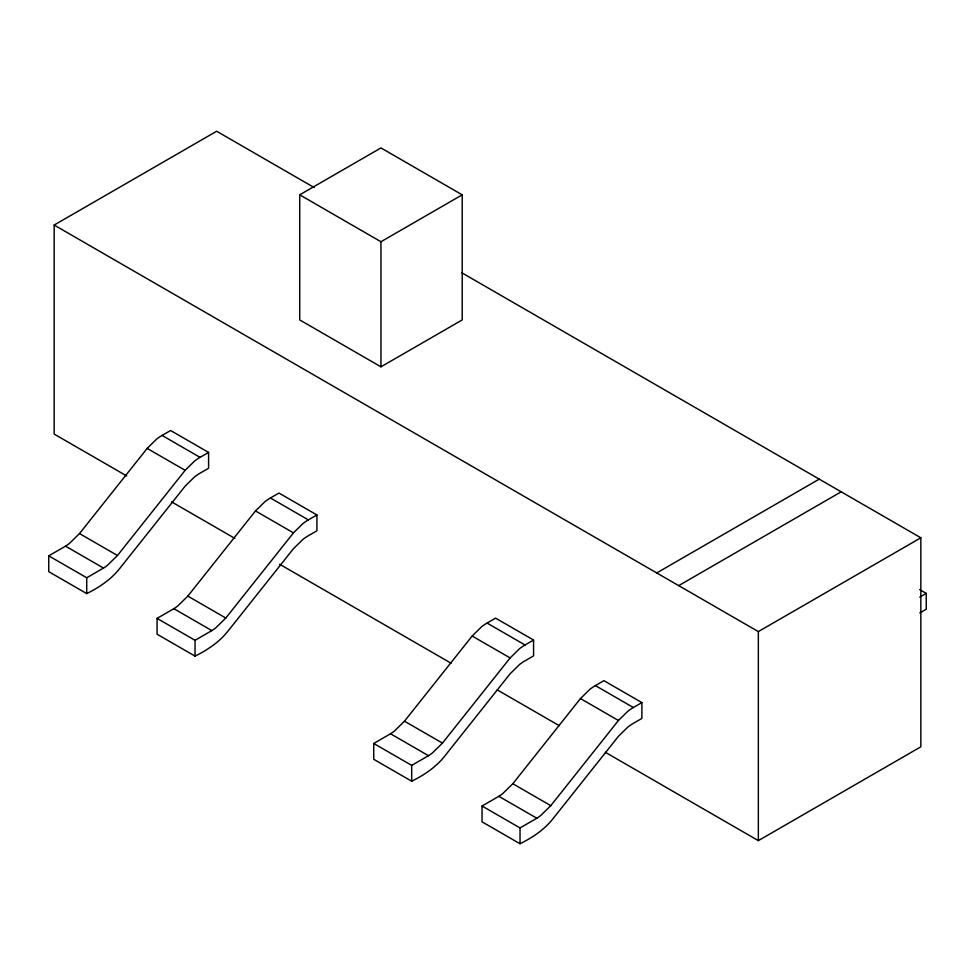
<?xml version="1.0" encoding="UTF-8"?>
<svg xmlns="http://www.w3.org/2000/svg" width="975" height="975" viewBox="0 0 975 975"><rect width="100%" height="100%" fill="white"/><g stroke="black" fill="none" stroke-linecap="round" stroke-linejoin="round"><path stroke-width="1.46" d="M79.511 533.569L147.164 448.403L156.707 439.043A47.056 27.166 -60 0 1 162.082 435.435L170.613 430.511L208.589 452.424L208.589 468.256L200.058 473.18A47.056 27.166 -60 0 0 194.671 476.787L185.14 486.147L120.059 568.059C111.369 579.284 99.34 587.352 86.714 593.592L48.75 571.667L48.75 555.847L65.544 546.146A49.043 28.312 -60 0 0 69.347 543.502L79.511 533.569L117.475 555.494L185.14 470.316L194.671 460.968A47.056 27.166 -60 0 1 200.058 457.36L208.589 452.424M187.834 596.115L255.499 510.937L265.029 501.589A47.056 27.166 -60 0 1 270.416 497.981L278.947 493.045L316.912 514.971L316.912 530.79L308.38 535.726A47.056 27.166 -60 0 0 302.993 539.333L293.463 548.681L228.394 630.593C219.692 641.83 207.675 649.898 195.049 656.126L157.072 634.213L157.072 618.382L173.867 608.692A49.043 28.312 -60 0 0 177.682 606.036L187.834 596.115L225.81 618.028L293.463 532.862L302.993 523.514A47.056 27.166 -60 0 1 308.38 519.894L316.912 514.971M404.491 721.195L472.144 636.029L481.687 626.669A47.056 27.166 -60 0 1 487.061 623.062L495.592 618.138L533.569 640.051L533.569 655.882L525.038 660.806A47.056 27.166 -60 0 0 519.651 664.414L510.12 673.774L445.051 755.686C436.349 766.911 424.32 774.979 411.694 781.219L373.73 759.293L373.73 743.474L390.524 733.773A49.043 28.312 -60 0 0 394.327 731.128L404.491 721.195L442.455 743.108L510.12 657.942L519.651 648.594A47.056 27.166 -60 0 1 525.038 644.987L533.569 640.051M512.813 783.729L580.478 698.563L590.009 689.215A47.056 27.166 -60 0 1 595.396 685.608L603.927 680.672L641.891 702.597L641.891 718.417L633.36 723.34A47.056 27.166 -60 0 0 627.973 726.96L618.442 736.308L553.373 818.22C544.672 829.457 532.655 837.525 520.028 843.753L482.052 821.84L482.052 806.008L498.859 796.319A49.043 28.312 -60 0 0 502.661 793.662L512.813 783.729L550.79 805.655L618.442 720.488L627.973 711.128A47.056 27.166 -60 0 1 633.36 707.521L641.891 702.597M117.475 555.494L107.323 565.415A49.043 28.312 -60 0 1 103.521 568.072L86.714 577.761L48.75 555.847M225.81 618.028L215.646 627.961A49.043 28.312 -60 0 1 211.843 630.606L195.049 640.307L157.072 618.382M442.455 743.108L432.303 753.041A49.043 28.312 -60 0 1 428.5 755.698L411.694 765.387L373.73 743.474M550.79 805.655L540.625 815.588A49.043 28.312 -60 0 1 536.823 818.232L520.028 827.933L482.052 806.008M126.689 475.946L54.161 434.07L54.161 225.054L216.657 131.247L314.23 187.578M299.715 194.829L380.957 147.92L462.211 194.829L462.211 319.922L380.957 366.819L299.715 319.922L299.715 194.829L380.957 241.739L462.211 194.829M656.736 572.947L819.232 479.139M678.697 585.622L841.181 491.814M54.161 225.054L758.343 631.605L920.839 537.798L920.839 746.813L758.343 840.633L605.378 752.31M919.791 597.127L926.25 593.397L926.25 609.229L919.754 612.97M461.906 272.842L920.839 537.798M919.705 589.619L926.25 593.397M162.082 435.435L200.058 457.36M270.416 497.981L308.38 519.894M487.061 623.062L525.038 644.987M595.396 685.596L633.36 707.521M147.164 448.403L185.14 470.316M255.499 510.937L293.463 532.862M472.144 636.029L510.12 657.942M580.478 698.563L618.442 720.488M171.527 501.832L234.829 538.383M279.667 564.269L451.096 663.232M497.25 689.886L559.223 725.668M65.544 546.146L103.521 568.072M173.867 608.692L211.843 630.606M390.524 733.773L428.5 755.698M498.859 796.319L536.823 818.232M758.343 631.605L758.343 840.633M520.028 827.933L520.028 843.753M411.694 765.387L411.694 781.219M380.957 241.739L380.957 366.819M195.049 640.307L195.049 656.126M86.714 577.761L86.714 593.592"/></g></svg>
